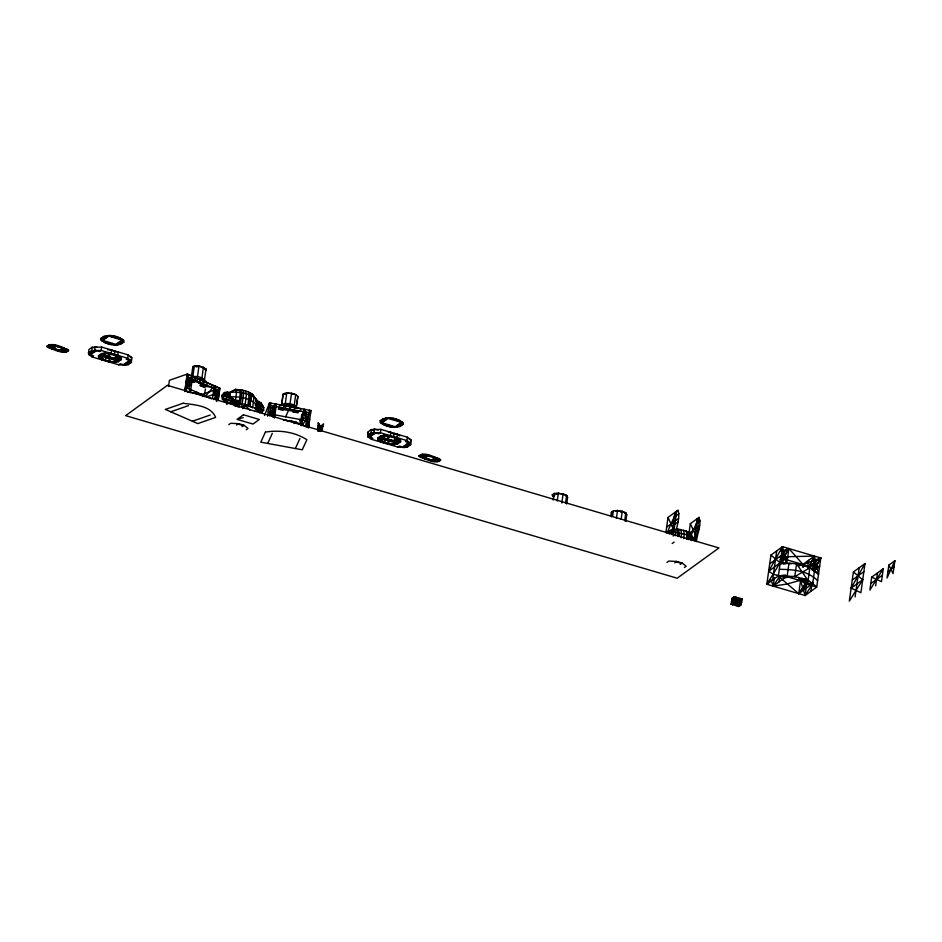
<?xml version="1.0" encoding="UTF-8"?>
<svg xmlns="http://www.w3.org/2000/svg" width="942" height="942" viewBox="0 0 942 942"><rect width="100%" height="100%" fill="white"/><g stroke="black" fill="none" stroke-linecap="round" stroke-linejoin="round"><path stroke-width="1.41" d="M230.06 393.744L229.86 395.875L226.822 395.11L224.243 396.076L223.207 398.454L224.314 400.833L227.305 402.976L233.922 403.906L234.793 405.672M317.996 425.961L318.149 422.828L319.55 425.019C320.48 429.293 316.653 424.465 318.643 426.938M320.186 426.019L317.819 429.682L320.492 428.881C320.751 421.204 324.931 434.651 320.327 427.221L317.795 428.151L317.584 429.128L320.186 426.019L320.033 428.422L322.058 430.459L321.87 427.503L320.987 426.526L318.314 427.126L317.795 428.151M257.931 407.274L259.58 412.69L260.899 410.983L260.133 407.58L258.391 406.873L256.106 408.145L257.543 407.839L260.145 405.178L262.594 405.661L263.678 407.592L261.9 405.755L259.356 405.884L258.555 407.698M320.056 431.118L320.48 426.125M257.496 408.757L257.708 406.52L260.145 405.178L255.517 401.257L257.507 400.715L261.064 402.988L262.594 405.661L259.874 407.568L260.958 409.958L260.098 411.089L260.604 411.948L259.556 412.031M688.096 539.248L688.331 535.48L687.33 531.747M318.808 426.938L320.351 427.209L320.68 426.467L320.186 430.835L321.469 430.824L319.715 429.941L317.831 431.071M688.767 539.625L689.038 535.868L688.084 532.206M675.296 535.821C676.156 527.284 680.383 518.689 678.134 510.081L668.008 517.429L665.864 532.701M678.134 536.493L677.569 529.11L686.141 531.017L690.721 533.82L693.748 538.706M681.148 537.835L681.525 533.137L680.725 529.416M683.868 538.636L684.233 533.937L683.433 530.216M686.577 539.436L686.953 534.738L686.141 531.017M688.049 539.036L688.331 535.48M679.158 536.61L678.782 529.227M250.019 406.273L251.22 395.817L250.278 392.896L249.395 392.531L250.513 395.428L249.336 405.872M229.448 395.628L230.343 392.108L235.359 389.47L239.763 389.8C241.505 395.393 239.751 401.657 237.89 407.05M250.808 400.48L251.22 395.817M678.11 536.281L678.428 532.736M688.72 539.413L689.038 535.868M240.61 392.684L239.315 403.117L247.958 405.072L252.644 407.792L253.963 397.288L252.786 394.604L250.278 392.896M239.068 407.168C240.728 401.739 242.494 395.581 240.846 390.012L239.763 389.8M241.211 397.465L241.658 392.814M679.135 536.41L679.476 532.878M691.546 539.731L690.721 533.82L688.237 533.078M696.468 541.662C696.986 533.584 701.872 525.389 699.046 517.358L690.345 523.67L688.202 538.942M236.536 405.519L237.714 405.672L239.727 402.846L238.149 400.515L234.334 400.68L233.286 403.188L235.465 406.402L237.831 405.472L239.727 402.846L238.149 400.515L233.993 404.495M320.975 427.338L321.54 428.457L320.798 430.506L318.137 430.753M93.67 347.775L92.01 347.292L91.833 353.827L88.513 352.85L88.995 349.482L92.01 347.292L101.642 347.08L128.206 354.91L131.692 357.465L131.385 362.411L128.371 364.601L125.204 365.202L118.727 364.813L92.151 356.983L88.666 354.439L88.513 352.85L91.539 350.66L101.171 350.448L127.735 358.278L131.221 360.833L131.385 362.411L125.05 363.612L128.371 364.601L128.065 361.434L131.385 362.411M92.151 356.983L93.635 355.911L88.666 354.439L88.984 352.19M88.666 354.439L94.695 350.071L95.166 346.691L96.826 347.186M101.642 347.08L101.171 350.448L99.687 351.519L94.695 350.071M105.445 360.904L105.916 357.524L111.427 353.533M107.718 349.788L111.603 350.012L111.132 353.391L109.649 354.463L104.656 353.003L101.489 353.603L98.463 355.793L98.616 357.383L102.125 359.926L115.218 362.281L118.398 361.669L121.412 359.479L121.259 357.901L117.774 355.346L109.649 354.463M114.453 354.369L114.924 350.989L114.182 351.531L118.245 351.967L117.774 355.346L116.29 356.417L111.132 353.391L104.656 353.003L98.616 357.383L100.311 357.878L98.616 357.383M128.206 354.91L127.735 358.278L126.252 359.349L131.221 360.833L131.692 357.465L130.031 356.971M168.536 386.514L169.419 380.274L187.222 374.092L219.698 388.257L217.943 400.75M202.33 380.603L187.317 374.056L185.056 390.141L186.492 389.128L188.53 374.598M190.272 377.966L189.377 384.324L186.846 386.585L185.668 386.067M191.532 375.717L192.827 366.485C197.184 365.178 202.506 366.12 205.992 369.123L204.226 381.463L204.52 379.661C201.023 376.659 195.7 375.717 191.344 377.035M187.281 383.476L189.377 384.324L191.332 380.391L191.933 376.082M190.355 392.696L192.639 376.447L184.762 391.589L187.222 374.092L189.966 392.531M192.863 376.506L194.346 365.967L196.513 366.909L198.974 366.061L201.317 367.074M195.383 377.577L195.029 380.038L199.586 383.465L206.51 386.491L211.444 387.197L211.797 384.736L200.611 379.85M197.49 376.6L198.974 366.061M199.586 383.465L200.128 379.65M203.083 381.616L203.366 379.602L194.723 378.025M203.036 385.101L203.59 381.157L206.569 382.452M204.332 396.488L205.38 388.987M206.51 386.491L207.052 382.664M186.292 387.633L211.514 398.702L206.91 396.617L207.652 396.358M212.527 398.395L214.281 385.89L205.073 396.653M211.797 384.736L219.863 388.257L218.167 400.256L216.954 399.714L215.318 395.64L214.635 390.553L215.235 386.244M216.213 389.282L215.318 395.64L217.39 396.617M216.954 399.714L218.638 387.727M236.666 405.248L237.337 405.978L236.913 405.201L238.09 405.178M244.402 407.827L244.79 405.048L260.687 409.735L260.298 412.514M245.238 404.283L246.415 393.886L245.497 391.001M247.958 405.072L249.124 394.686L248.205 391.801L242.777 390.2L235.359 389.47L231.261 392.437M264.537 415.504L269.494 402.929L272.674 416.34M267.54 416.223L269.424 402.87L310.99 410.512L308.517 428.057M267.787 414.869L269.294 415.139L270.978 403.152M273.298 406.096L272.403 412.466L269.294 415.139M273.05 416.741L274.11 409.24M269.73 412.043L272.403 412.466L274.723 408.263L275.335 403.953M274.475 417.954L276.406 404.2L269.706 415.787M282.977 394.674L281.493 405.213L283.377 393.815C288.134 392.237 294.269 392.72 297.884 396.488L296.412 407.026C292.797 403.27 286.662 402.776 281.894 404.353M283.672 406.803L283.954 404.801L290.148 405.19L295.694 406.956M289.017 393.344L286.78 392.932L284.955 405.884L285.414 404.883M285.249 409.699L279.374 407.215L279.727 404.766L300.698 408.616L300.345 411.077L294.092 411.324L285.249 409.699L285.779 405.872M290.03 403.765L291.502 393.226M289.865 407.191L290.148 405.19M289.653 410.63L290.207 406.685L286.403 405.978M307.351 427.409L296.353 422.275L289.488 420.485M291.266 393.756L295.753 394.58L293.928 407.545L294.387 406.544M294.092 411.324L294.634 407.497M296.2 406.567L297.884 396.488M309.741 419.308L302.829 418.036L300.533 423.076L301.758 414.327M301.77 425.537L304.054 409.287L308.187 426.714M309.259 422.499L307.751 422.216L305.538 418.566L304.478 413.738L305.09 409.429M306.433 412.196L305.538 418.566L308.187 419.119M305.667 425.631L306.374 420.638L271.802 414.28L272.521 416.753M308.729 426.596L307.398 424.76L309.435 410.229M320.351 427.209L320.598 426.102M320.492 428.881L320.209 430.035L320.657 427.279L318.172 428.563L318.796 430.317L321.469 430.824M378.272 430.129L374.374 428.987L372.879 430.07L371.219 429.587L371.042 436.122L367.721 435.145L368.204 431.777L371.219 429.587L380.851 429.375L407.415 437.206L410.9 439.761L410.594 444.706L407.58 446.897L404.412 447.497L397.936 447.109L371.36 439.278L367.875 436.735L367.721 435.145L370.748 432.955L380.38 432.743L406.944 440.573L410.429 443.129L410.594 444.706L404.259 445.919L407.58 446.897L407.274 443.729L410.594 444.706M371.36 439.278L372.844 438.207L367.875 436.735L368.204 431.777M367.875 436.735L373.903 432.366L374.374 428.987M380.851 429.375L380.38 432.743L378.896 433.815L373.903 432.366M384.654 443.199L385.125 439.82L389.623 436.558M388.222 432.154L390.812 432.307L390.341 435.687L388.858 436.758L383.865 435.298L380.698 435.899L377.671 438.089L377.824 439.678L381.333 442.222L394.427 444.577L397.606 443.965L400.621 441.774L400.468 440.197L396.982 437.641L388.858 436.758M393.662 436.664L394.133 433.285L393.391 433.826L390.812 432.307M394.745 433.968L397.453 434.274L396.982 437.641L395.499 438.713L390.341 435.687L383.865 435.298L377.824 439.678L382.805 441.15L387.974 444.177L394.427 444.577L400.468 440.197L395.499 438.713M407.415 437.206L406.944 440.573L405.46 441.645L410.429 443.129L410.9 439.761L409.24 439.266M553.284 500.025L554.214 493.443L563.116 493.808L566.648 495.468L567.602 497.388L566.684 503.982M557.252 500.944L558.37 493.031L566.648 495.468L565.541 503.381M561.821 503.028L563.116 493.808L562.504 494.256M610.816 516.263L611.382 512.307L613.36 510.87L622.262 511.247L625.794 512.907L626.748 514.815L625.829 521.409M611.629 516.864L612.371 511.588M612.618 516.145L613.36 510.87M616.398 518.371L617.516 510.47L625.794 512.907L624.687 520.808M621.155 519.148L622.262 511.247L620.849 512.26M674.919 512.424L671.811 534.538L673.977 530.558L668.008 517.429M673.2 536.104L676.709 511.117L666.995 532.995M697.245 518.665L694.136 540.779L696.315 536.799L690.345 523.67M695.726 540.955L699.046 517.358L689.332 539.248M735.584 601.255L740.695 598.582L739.293 601.173L740.447 600.325L741.731 600.702L737.927 603.504L738.834 606.471L741.519 602.197L733.865 599.936L731.993 598.382L739.658 600.643L741.519 602.197L739.882 604.411L735.137 600.313L732.817 601.997L732.452 604.587L734.772 602.904L735.596 597.075L731.993 598.382L732.393 600.325L731.545 601.62L733.5 602.527L734.313 596.698L733.276 598.759L740.695 598.582L741.519 602.197L732.452 604.587L731.545 601.62L734.313 596.698L735.137 600.313L731.18 604.211L731.993 598.382L734.313 596.698L741.978 598.959L741.154 604.788L738.834 606.471L731.18 604.211L735.596 597.075L740.247 601.82L741.154 604.788L733.842 602.303M732.334 603.375L733.159 597.546M733.618 603.751L733.983 601.161M734.43 597.911L734.183 599.665L735.137 600.313L732.452 604.587M733.606 602.727L737.562 606.095L737.927 603.504L739.882 604.411L740.695 598.582L738.834 606.471M738.716 605.259L739.541 599.418M740 605.624L740.812 599.795M781.978 575.221L806.929 582.58L811.721 585.5L816.702 587.125C806.988 576.999 791.716 575.786 778.422 575.845L766.823 584.252L770.921 555.097L782.519 546.678L820.8 557.97L816.702 587.125L805.104 595.532L766.823 584.252L788.901 548.562L804.645 566.319M772.617 580.048L776.714 550.893M805.681 578.835L786.782 584.064L773.205 586.136L774.418 577.493M778.999 581.932L779.823 576.092L784.804 577.717L795.66 576.068M781.519 563.999L783.096 552.766L788.901 548.562L786.794 563.516M770.827 579.365L773.205 586.136L784.804 577.717L785.204 574.844M787.182 575.998L789.007 563.033C799.499 563.964 811.05 566.083 818.527 574.161L814.418 556.086L780.153 556.91M777.162 575.15L798.722 593.66L800.547 580.696L802.867 579.012M802.466 567.002L802.819 564.493L814.418 556.086L812.499 569.804M804.527 589.457L805.94 579.342M807.565 567.79L808.625 560.29M812.734 582.309L810.32 585.241L805.339 583.616L800.547 580.696L805.104 595.532L806.929 582.58L808.236 580.001M808.848 568.874L809.202 566.377L814.418 556.086L808.036 567.861M807.612 579.836L798.722 593.66L810.32 585.241L810.732 582.368M810.909 591.329L812.122 582.651M808.554 568.203L813.193 564.835L819.575 566.719L813.77 570.923L815.007 562.174M812.699 583.522L814.524 570.558L811.969 569.804M853.405 571.959L849.307 601.114L862.719 579.742L853.405 571.959L865.003 563.552L860.906 592.706L851.121 588.161L865.003 563.552M855.101 596.91L859.198 567.755M871.68 577.163L869.866 590.045L883.278 568.756L881.465 581.638L871.68 577.163L883.278 568.756M875.671 585.842L877.485 572.96M888.848 565.118L887.034 577.999L894.9 560.726L888.848 565.118L893.087 573.607L894.9 560.726M235.441 401.21L236.548 392.155L235.359 389.47L239.091 390.565M320.327 427.221L319.373 428.869L320.08 430.812L318.455 430.824L319.715 429.941L318.749 428.257L320.174 428.057L322.023 428.857L320.704 430.129L321.022 431.106M205.709 370.924L205.992 369.123L202.483 367.592L203.425 367.262L201.6 380.227L203.366 379.602L206.745 382.04M229.271 393.144L227.67 391.919L226.739 392.873L226.822 395.11L236.042 401.057L229.495 396.205L227.328 396.876L225.797 399.137L225.786 401.669L233.286 403.188L234.099 402.564L233.887 404.071L234.64 403.435M321.175 427.138C322.494 423.723 320.268 427.079 321.893 427.774L322.835 426.62L321.893 427.774M273.227 416.611L275.7 406.956M300.533 423.076L304.054 409.287M322.729 426.832L323.589 423.829L321.552 425.619M255.2 408.993L256.083 406.249M257.248 409.511L257.437 407.38L257.696 408.828M257.437 407.38L256.059 409.099L260.133 407.58L260.863 408.498L263.678 407.592L263.666 410.3L261.864 412.302L259.333 412.419M257.154 409.016L256.059 409.099M257.543 407.839L256.106 408.145M238.656 403.741L238.397 405.095L237.725 404.365M256.695 408.899L257.708 406.52L255.094 404.848M319.691 426.42L321.128 426.243L322.117 427.833M285.638 416.823L288.488 410.488M282.588 395.534L283.377 393.815L286.144 394.321M273.451 416.729L275.17 412.949L268.223 411.76M281.163 407.556L278.267 409.158L283.648 410.147L284.354 408.592L281.269 408.781L280.881 409.64M286.78 392.932L286.462 393.626L285.073 393.367M282.259 409.888L282.977 408.333M267.705 443.435L272.309 433.367M295.435 395.275L295.753 394.58M293.327 410.241L292.621 411.795L298.002 412.784L298.402 411.937L294.399 411.195L294.01 412.054M295.399 412.313L295.788 411.454M295.364 448.522L299.956 438.454M319.55 425.019L318.314 423.005M320.657 427.279L320.339 427.939L321.728 427.856M320.504 428.269L320.645 427.279L322.341 428.987M319.903 431.071L320.221 430.4M781.212 549.257L782.519 546.678L786.264 563.363M213.799 399.608L219.698 388.257M242.871 408.628L244.79 405.048L249.983 410.194M813.77 570.923L820.8 557.97L799.004 565.859M320.362 426.408L320.362 427.939M237.043 404.93L237.714 405.672L235.618 402.21L223.207 398.454L221.888 395.569L224.714 392.484L227.67 391.919M302.264 425.631L310.966 410.559M768.648 571.299L782.519 546.678L778.422 575.845L773.441 574.22L768.648 571.299L787.665 557.311L781.295 555.427L769.696 563.846M780.506 563.846L788.901 548.562L781.189 551.364M798.722 593.66L808.295 580.248M813.24 582.98L805.104 595.532M813.558 570.11L820.8 557.97L809.202 566.377L779.988 557.77M255.682 401.41L256.695 399.867L252.786 394.604L248.205 391.801M739.882 604.411L737.562 606.095L741.978 598.959L738.375 600.266M773.205 586.136L779.823 576.092M235.288 404.554C233.251 406.744 240.033 402.693 238.797 401.633M256.671 406.52L258.414 404.295L261.064 402.988L263.607 407.686M224.714 392.484L221.888 395.569L222.312 398.937L224.314 400.833M731.18 604.211L731.981 603.233M737.562 606.095L741.978 598.959L739.658 600.643M766.823 584.252L769.225 581.32M255.824 404.071L259.403 401.845M321.175 430.753L322.246 429.305L321.034 426.173M238.149 400.515L234.334 400.68L224.243 396.076L223.69 393.532L226.739 392.873L229.86 395.875M237.572 401.516L238.255 400.939M234.899 405.413L235.653 404.777L236.23 405.767M239.15 401.857L238.467 402.422L239.032 404.142M238.797 403.47L239.468 404.2L239.727 402.846M47.1 345.961C53.553 341.934 62.349 347.61 68.448 349.953L68.531 350.73C62.078 354.769 53.282 349.082 47.171 346.75L47.1 345.961L48.76 346.444M48.925 348.022L53.423 344.76M50.585 348.516L55.083 345.243M51.41 348.764L55.919 345.49M52.257 349.011L56.744 345.738M54.636 348.952L53.906 349.494L47.995 346.997M57.662 346.762L58.404 346.22L53.588 346.338L49.019 344.984M57.957 349.929L57.227 350.471L65.445 352.131L68.448 349.953L62.643 348.234M60.983 347.739L61.725 347.198L63.55 349.27L60.465 350.66L47.512 346.079M58.887 350.966L63.373 347.692M59.711 351.201L64.209 347.939M62.207 351.943L66.705 348.67M100.9 338.413C107.235 333.138 117.903 335.693 123.685 340.521L123.826 342.111C117.503 347.386 106.823 344.819 101.053 339.991L100.9 338.413L104.221 339.391M106.034 341.463L104.538 342.547L111.18 344.501L112.675 343.418M112.051 337.095L113.546 336.011L120.187 337.966L118.704 339.049M90.326 354.922L96.402 350.554M107.871 343.524L109.354 342.441M115.371 338.072L116.867 337M106.316 353.497L100.288 357.854L108.766 361.881L115.218 362.281L121.259 357.901L116.29 356.417M103.596 358.855L102.125 359.926L102.596 356.547L104.067 355.475L109.237 358.502L118.869 358.301M110.238 360.81L108.766 361.881L109.237 358.502L110.72 357.43L102.596 356.547L116.714 360.715M119.222 356.347L115.701 358.902L103.432 355.287L114.053 358.407L117.562 355.864M119.599 357.407L113.535 361.775L115.218 362.281M118.727 364.813L120.199 363.742L125.204 365.202L131.221 360.833M123.543 364.719L129.56 360.339M244.79 405.048L241.623 407.344L243.707 393.085L242.777 390.2M228.812 424.595L230.613 423.288L238.55 423.653L243.978 425.242L248.029 428.422L246.227 429.729M257.131 408.322L255.953 408.64L259.439 406.791L260.863 408.498M236.607 425.054L238.55 423.653M242.035 426.655L243.978 425.242M380.179 420.733C386.514 415.446 397.183 418.012 402.952 422.84L403.105 424.418C396.77 429.705 386.102 427.138 380.332 422.31L380.179 420.733L383.5 421.71M385.313 423.782L383.818 424.866L390.459 426.82L391.954 425.737M391.33 419.414L392.826 418.33L399.467 420.285L397.971 421.368M369.535 437.218L375.611 432.849M387.138 425.843L388.634 424.76M394.651 420.391L396.135 419.32M377.824 439.678L379.496 440.161L385.525 435.793M382.805 441.15L381.333 442.222L381.804 438.842L383.276 437.771L388.445 440.809L398.077 440.597M389.446 443.105L387.974 444.177L388.445 440.809L389.929 439.726L381.804 438.842L395.923 443.011M382.64 437.583L393.261 440.703L396.77 438.16M386.609 438.748L394.91 441.197L398.431 438.642M398.807 439.702L392.743 444.071L394.427 444.577M397.936 447.109L399.408 446.037L404.412 447.497L410.429 443.129M402.752 447.014L408.769 442.646M419.108 455.598C425.56 451.583 434.356 457.259 440.456 459.59L440.538 460.379C434.085 464.406 425.289 458.73 419.178 456.399L419.108 455.598L425.749 457.565M420.921 457.671L425.431 454.409M423.417 458.401L427.927 455.139M424.241 458.648L428.763 455.386M426.644 458.601L425.902 459.143L419.178 456.399L422.193 454.209L428.033 455.928M429.67 456.411L430.412 455.869L425.596 455.975L424.159 457.859L437.441 461.78L440.456 459.59L427.173 455.681M429.964 459.578L429.222 460.12L434.038 460.014L438.619 461.356M432.99 457.388L433.732 456.846L435.557 458.919L440.126 460.261M430.871 460.603L435.392 457.341M431.719 460.85L436.228 457.588M432.543 461.097L437.053 457.836M434.203 461.592L438.713 458.318M552.707 495.833L553.99 496.21L553.189 496.787L552.236 494.868L554.214 493.443L556.769 494.197L558.37 493.031M565.848 496.057L566.648 495.468M566.613 498.106L567.602 497.388M617.516 510.47L615.432 510.67M625.794 512.907L624.993 513.484L626.277 513.861M625.759 515.533L626.748 514.815M674.236 517.217L678.935 513.802M666.642 527.143L678.57 518.5M673.071 525.577L678.087 521.939M669.209 531.653L673.306 528.686L668.161 532.159L673.13 532.206M669.256 533.984L676.591 528.662M696.574 523.458L700.106 520.891M672.152 543.51L674.095 542.109M688.979 533.384L699.623 525.671M695.396 531.818L699.105 529.121M691.063 540.602L697.386 536.022M666.948 562.386L668.749 561.079L676.686 561.432L682.114 563.033L686.165 566.213L684.363 567.52M674.743 562.845L676.686 561.432M680.171 564.446L682.114 563.033M733.276 598.759L735.596 597.075L734.183 599.665L733.276 598.759L734.807 600.431M741.519 602.197L739.199 603.881L740.247 601.82L733.783 602.586M806.929 582.58L809.249 580.896M852.263 580.06L863.861 571.653M851.121 588.161L862.719 579.742M870.773 583.604L882.371 575.197M887.941 571.558L893.993 567.166M259.603 411.889L260.899 410.983L260.604 411.948M256.212 408.604L257.307 407.898M802.313 578.223L799.805 579.719L798.215 577.328M294.104 423.523L296.353 422.275L283.153 419.849L289.3 420.909M666.759 532.583L671.505 529.981M318.961 427.35L321.246 427.692L320.987 426.526M227.752 393.167L233.569 390.765M735.137 600.313L733.335 600.972L733.865 599.936L734.772 602.904M205.992 369.123L204.767 369.547L205.851 370.018M197.149 379.014L198.915 378.401M192.239 380.933L190.72 381.463L192.898 382.405L196.866 381.027L192.239 380.933L194.405 381.875M200.999 378.131L201.941 377.801M191.803 381.934L194.558 380.98L202.66 384.513L199.916 385.466L204.131 387.303L205.65 386.785L201.435 384.937M186.316 386.962L191.403 385.196L185.998 382.841M200.999 385.937L203.755 384.984L203.602 385.89L202.083 386.42M201.894 394.439L214.611 390.023M206.698 396.853L213.057 394.639L218.579 397.135M170.726 411.784L188.541 405.613M192.38 421.227L210.184 415.057M235.406 400.35L236.042 401.057L234.334 400.68L233.451 401.857L225.797 399.137L226.563 399.267M281.446 405.543L283.954 404.801M254.528 411.536L260.687 409.735L257.908 409.723M239.562 418.648L243.26 417.565M88.513 352.85L94.859 351.637L91.539 350.66M367.721 435.145L374.068 433.932L370.748 432.955M260.899 410.983L260.098 411.089L261.864 412.302M320.351 429.387L321.434 429.258L319.373 428.869L320.362 429.387M229.295 402.858L231.673 402.776M114.006 358.407L115.701 358.902M393.214 440.703L394.91 441.197M190.19 380.038L195.854 380.038M230.343 392.108C239.504 392.025 250.042 392.767 256.695 399.867L256.518 404.883C250.089 397.559 239.668 396.688 230.531 396.817M770.921 555.097L780.247 562.88L791.551 563.787M779.328 569.357C792.611 569.333 807.871 570.569 817.609 580.649M235.83 404.883L234.593 403.235L233.286 403.188L233.922 403.906M187.317 391.896L201.364 394.274L206.91 396.617M260.958 409.958L263.666 410.3L260.098 409.746L259.439 406.791M674.366 532.218L686.953 534.738L694.513 539.931M290.207 406.685L294.01 407.38M285.296 403.47L287.546 403.882M269.082 405.331L310.648 412.973M278.655 408.298L284.037 409.287M268.859 407.191L274.723 408.263M304.478 413.738L310.342 414.821M319.562 426.679L321.446 427.02M307.398 424.76L308.905 425.042M307.433 425.572L308.799 425.831M298.52 424.053L302.723 424.83M319.491 428.08L321.54 428.457M320.033 428.422L322.023 428.857M52.151 348.222L59.629 350.424M103.903 336.235L107.223 337.212M120.505 341.134L123.826 342.111M383.182 418.554L386.503 419.531M399.785 423.441L403.105 424.418M102.407 337.318L105.728 338.308M119.01 342.217L122.33 343.194M381.675 419.637L384.995 420.615M398.289 424.536L401.61 425.513M117.503 343.312L120.823 344.289M396.782 425.619L400.103 426.596M250.289 393.862L252.786 394.604M115.548 357.324L117.208 357.807M394.757 439.62L396.417 440.102M556.286 493.231L557.57 493.608M63.467 348.481L50.185 344.56L47.171 346.75L48.007 346.997M48.607 344.866L50.267 345.349M53.588 346.338L55.248 346.821M61.889 348.775L68.531 350.73M420.615 454.503L427.256 456.47M433.897 458.424L435.557 458.919M438.878 459.896L440.538 460.379M52.069 347.433L53.729 347.916M60.382 349.871L67.023 351.825M432.378 459.519L434.038 460.014M437.371 460.991L439.031 461.474M552.236 494.868L554.791 495.622M424.983 458.118L432.46 460.32M780.247 562.88L782.979 563.693M238.032 424.03L243.448 425.631M676.168 561.821L681.584 563.41M732.393 600.325L731.757 600.136L734.077 598.453L735.349 598.829L731.545 601.62L732.817 601.997M738.775 602.197L739.411 602.385M223.69 393.532L225.892 394.368M221.9 395.569L223.007 395.993M196.654 366.014L197.749 366.485M186.963 376.517L219.51 390.718M186.74 378.39L191.332 380.391M214.635 390.553L219.215 392.555M185.303 388.61L186.492 389.128M193.675 392.684L197.337 394.286M185.197 389.399L186.269 389.858M258.838 408.487L258.414 407.533M111.603 350.012L113.323 351.025M814.96 571.735L818.527 574.161M785.44 563.952L780.047 559.701M397.453 434.274L399.785 435.969M196.478 392.072L200.87 395.31M184.691 389.906L187.988 392.331M227.328 392.39L230.06 394.474L230.472 396.594M802.725 579.142L810.32 585.241M321.269 426.926L321.987 427.562M229.424 396.111L231.014 397.524M222.312 398.937L224.773 401.198M809.202 566.377L811.945 569.109M780.188 560.101L784.027 564.27M239.174 403.152L239.845 403.894L239.056 402.116M239.374 403.777L239.468 404.2M237.831 405.472L237.29 404.883L237.714 405.672M237.408 400.88L238.644 402.54M224.596 400.374L225.833 402.469M201.364 394.274L202.718 396.594M239.421 403.105L239.845 403.894M237.973 404.306L238.397 405.095M236.913 405.201L237.337 405.978M611.382 512.307L611.853 513.26M783.85 575.009L784.804 577.717M226.916 401.845L227.305 402.976M299.462 419.367L301.24 425.548M234.593 403.235L234.758 403.871M257.048 407.957L257.343 409.24M802.819 564.493L803.385 567.272M214.281 385.89L216.613 401.492M227.022 401.669L227.128 404.212M226.586 401.48L226.657 403.918M796.567 563.775L794.754 576.728L809.884 567.696L808.071 580.661L796.567 563.775M265.397 432.095L260.793 442.163L302.276 449.793L306.868 439.726C294.752 431.895 279.491 429.788 265.397 432.095M107.07 335.635L101.053 339.991L117.656 344.89L123.685 340.521L107.07 335.635M109.543 335.529L101.901 341.075L115.183 344.996L122.837 339.45L109.543 335.529M167.37 385.372L125.639 415.634L677.192 578.211L718.923 547.95L167.37 385.372M243.425 414.774L237.09 419.367L252.998 424.053L259.321 419.461L243.425 414.774M386.35 417.942L380.332 422.31L396.935 427.209L402.952 422.84L386.35 417.942M388.822 417.848L381.18 423.394L394.462 427.303L402.104 421.757L388.822 417.848M183.125 403.247L165.321 409.429L197.796 423.594L215.6 417.412C210.808 405.319 194.264 404.919 183.125 403.247M104.809 354.592L98.463 355.793L101.783 356.771L101.489 353.603L104.809 354.592M121.412 359.479L115.077 360.692L118.398 361.669L118.091 358.502L121.412 359.479M384.018 436.888L377.671 438.089L380.992 439.078L380.698 435.899L384.018 436.888M400.621 441.774L394.274 442.987L397.606 443.965L397.3 440.797L400.621 441.774M321.599 428.163L319.103 427.703L321.599 428.163M238.762 404.436L238.361 403.988L238.762 404.436"/></g></svg>
